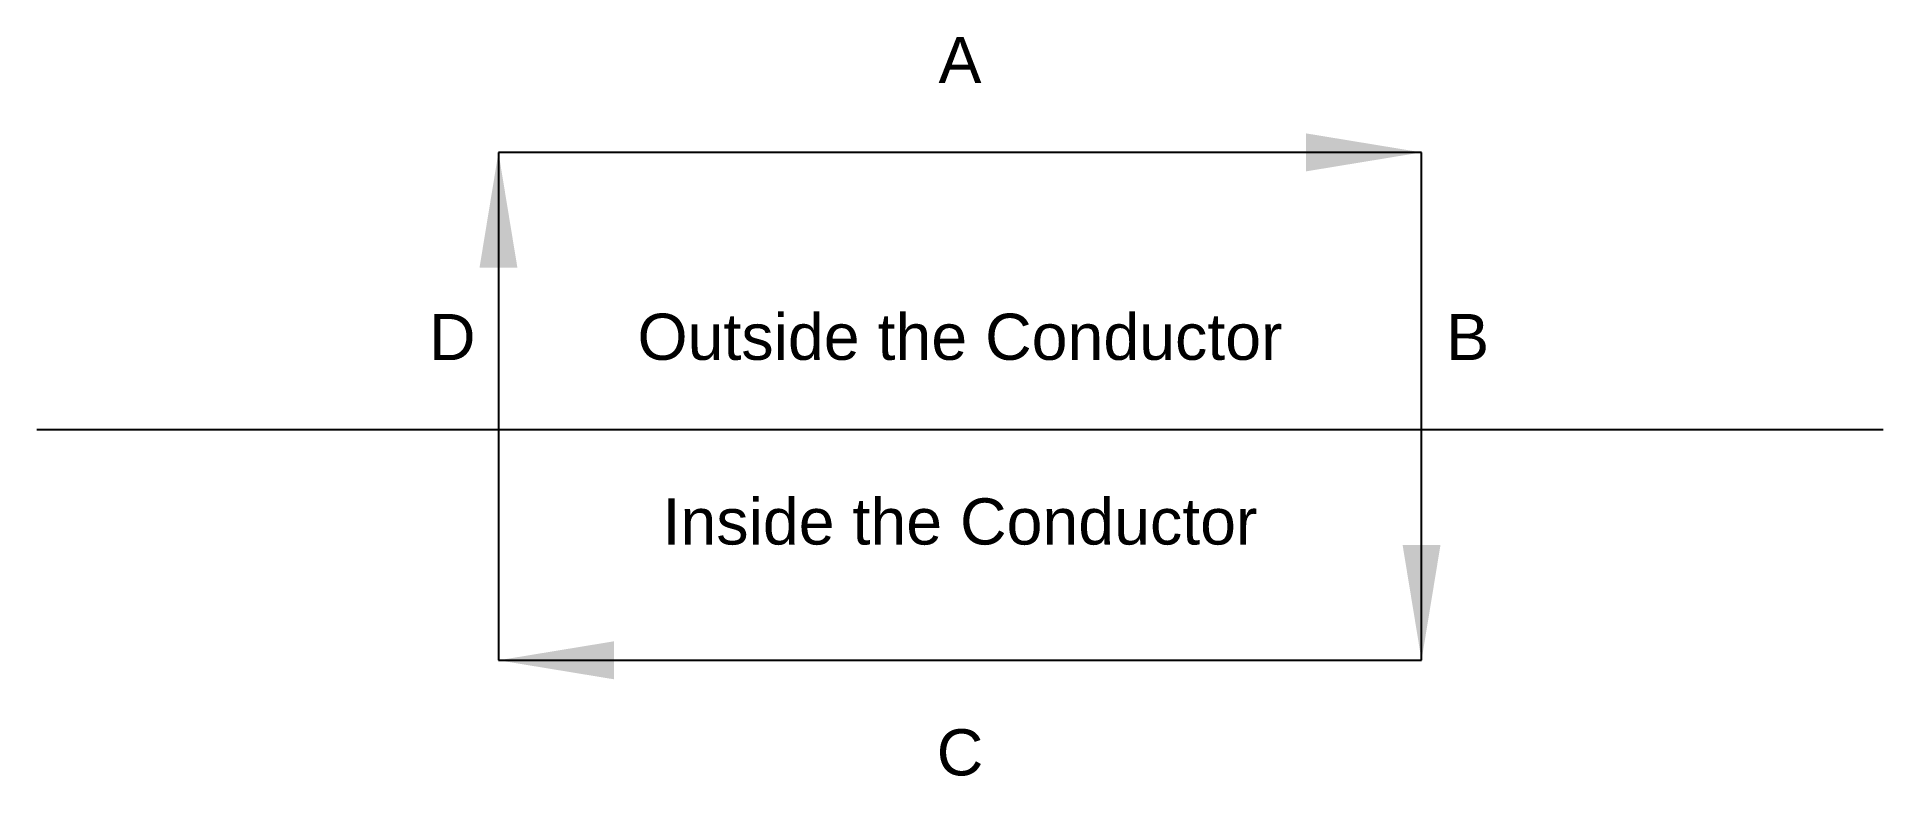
# Model space of a CAD drawing. Header units: centimetres. Extents: x -10 to 30, y -7.5 to 8.5.
import ezdxf

# ---------------------------------------------------------------- set-up
doc = ezdxf.new("R2010")
doc.units = ezdxf.units.CM
doc.layers.get('0').update_dxf_attribs({"lineweight": 25})
doc.styles.add('textstyle3', font='Arial.ttf')
doc.dimstyles.new('QCADDimStyle', dxfattribs={"dimtxt": 2.5, "dimasz": 2.5, "dimexe": 1.25, "dimexo": 0.625, "dimtad": 1, "dimtoh": 1, "dimdec": 4, "dimdsep": 46, "dimtxsty": 'Standard', "dimcen": 0.09, "dimadec": 0, "dimazin": 2, "dimtfac": 1, "dimtdec": 4, "dimtofl": 0, "dimtmove": 2, "dimatfit": 3, "dimfxl": 1, "dimtolj": 1, "dimtzin": 0, "dimarcsym": 0})

msp = doc.modelspace()

# ---------------------------------------------------------------- linework, layer by layer
msp.add_line((-10, 0), (30, 0))

# ---------------------------------------------------------------- texts
at = {"char_height": 1, "attachment_point": 5, "style": 'textstyle3'}
for s, insert in [('A', (10, 8)), ('D', (-1, 2)), ('Outside the Conductor', (10, 2)), ('B', (21, 2)), ('Inside the Conductor', (10, -2)), ('C', (10, -7))]:
    msp.add_mtext(s, dxfattribs=dict(at, insert=insert))

# ---------------------------------------------------------------- leaders
for points in [[(20, 6), (0, 6)], [(0, 6), (0, -5)], [(20, -5), (20, 6)], [(0, -5), (20, -5)]]:
    msp.add_leader(points, dimstyle='QCADDimStyle')

doc.saveas('drawing.dxf')
